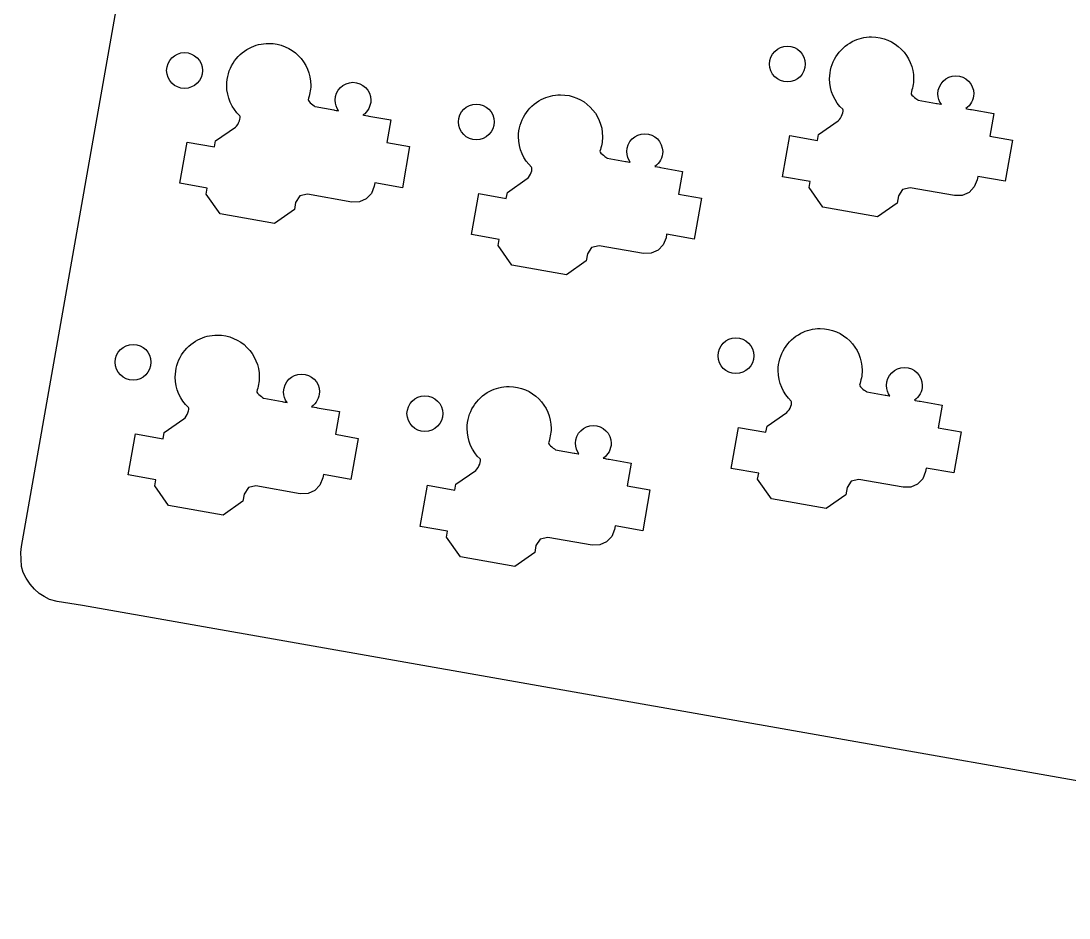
# Model space of a CAD drawing. Header units: millimetres. Extents: x 14 to 286, y 14 to 116.
# Drawn here: x 13.8 to 81.1, y 13.8 to 71.4 of the extents above; entities that cross this region are included whole.
import ezdxf

# ---------------------------------------------------------------- set-up
doc = ezdxf.new("R2010")
doc.units = ezdxf.units.MM

msp = doc.modelspace()

# ---------------------------------------------------------------- linework, layer by layer
at = {"color": 18, "linetype": 'Continuous', "lineweight": 25, "true_color": 0x000000}
for points, knots in [([(133.566, 97.631), (133.566, 97.631), (133.124, 97.369), (133.282, 97.206), (133.754, 96.72), (134.046, 96.056), (134.046, 95.325), (134.046, 94.998), (133.965, 94.692), (133.88, 94.394), (133.85, 94.288), (134.337, 93.957), (134.337, 93.957), (134.337, 93.957), (135.521, 93.747), (135.521, 93.747), (135.521, 93.747), (135.84, 93.685), (135.831, 93.696), (135.696, 93.863), (135.612, 94.114), (135.612, 94.37), (135.612, 95.005), (136.127, 95.52), (136.762, 95.52), (137.397, 95.52), (137.912, 95.005), (137.912, 94.37), (137.912, 93.994), (137.71, 93.621), (137.405, 93.419), (137.395, 93.413), (137.772, 93.352), (137.772, 93.352), (137.772, 93.352), (139.195, 93.101), (139.195, 93.101), (139.195, 93.101), (138.938, 91.64), (138.938, 91.64), (138.938, 91.64), (140.405, 91.382), (140.405, 91.382), (140.405, 91.382), (139.94, 88.744), (139.94, 88.744), (139.94, 88.744), (138.168, 89.056), (138.168, 89.056), (138.168, 89.056), (138.129, 88.833), (138.129, 88.833), (138.129, 88.833), (137.947, 88.371), (137.947, 88.371), (137.947, 88.371), (137.615, 88.026), (137.615, 88.026), (137.615, 88.026), (137.177, 87.832), (137.177, 87.832), (137.177, 87.832), (136.681, 87.819), (136.681, 87.819), (136.681, 87.819), (133.828, 88.322), (133.828, 88.322), (133.828, 88.322), (133.342, 88.215), (133.342, 88.215), (133.342, 88.215), (133.075, 87.795), (133.075, 87.795), (133.075, 87.795), (132.994, 87.34), (132.994, 87.34), (132.994, 87.34), (131.723, 86.449), (131.723, 86.449), (131.723, 86.449), (128.215, 87.067), (128.215, 87.067), (128.215, 87.067), (127.326, 88.335), (127.326, 88.335), (127.326, 88.335), (127.394, 88.719), (127.394, 88.719), (127.394, 88.719), (125.624, 89.031), (125.624, 89.031), (125.624, 89.031), (126.09, 91.673), (126.09, 91.673), (126.09, 91.673), (127.86, 91.361), (127.86, 91.361), (127.86, 91.361), (127.928, 91.749), (127.928, 91.749), (127.928, 91.749), (129.197, 92.632), (129.197, 92.632), (129.422, 92.798), (129.572, 93.291), (129.488, 93.366), (128.967, 93.839), (128.646, 94.554), (128.646, 95.325), (128.646, 96.11), (128.981, 96.817), (129.516, 97.31), (129.647, 97.431), (129.448, 97.631), (129.453, 97.636), (129.453, 97.636), (127.801, 97.636), (127.801, 97.636), (127.801, 97.636), (127.418, 97.712), (127.418, 97.712), (127.418, 97.712), (127.094, 97.928), (127.094, 97.928), (127.094, 97.928), (126.877, 98.253), (126.877, 98.253), (126.877, 98.253), (126.801, 98.636), (126.801, 98.636), (126.801, 98.636), (126.801, 106.571), (126.801, 106.571), (126.801, 106.571), (126.673, 107.061), (126.673, 107.061), (126.673, 107.061), (126.321, 107.425), (126.321, 107.425), (126.321, 107.425), (125.846, 107.488), (125.846, 107.488), (125.846, 107.488), (125.377, 107.592), (125.377, 107.592), (125.377, 107.592), (124.92, 107.736), (124.92, 107.736), (124.92, 107.736), (124.476, 107.919), (124.476, 107.919), (124.476, 107.919), (124.051, 108.141), (124.051, 108.141), (124.051, 108.141), (123.646, 108.399), (123.646, 108.399), (123.646, 108.399), (123.265, 108.691), (123.265, 108.691), (123.265, 108.691), (122.912, 109.015), (122.912, 109.015), (122.912, 109.015), (122.587, 109.369), (122.587, 109.369), (122.587, 109.369), (122.295, 109.749), (122.295, 109.749), (122.295, 109.749), (122.038, 110.154), (122.038, 110.154), (122.038, 110.154), (121.816, 110.58), (121.816, 110.58), (121.816, 110.58), (121.632, 111.023), (121.632, 111.023), (121.632, 111.023), (121.488, 111.481), (121.488, 111.481), (121.488, 111.481), (121.384, 111.949), (121.384, 111.949), (121.384, 111.949), (121.322, 112.425), (121.322, 112.425), (121.322, 112.425), (121.301, 112.904), (121.301, 112.904), (121.301, 112.904), (121.301, 115.209), (121.301, 115.209), (121.301, 115.209), (121.222, 115.598), (121.222, 115.598), (121.222, 115.598), (121.008, 115.916), (121.008, 115.916), (121.008, 115.916), (120.69, 116.13), (120.69, 116.13), (120.69, 116.13), (120.301, 116.209), (120.301, 116.209), (120.301, 116.209), (30.128, 116.209), (30.128, 116.209), (30.128, 116.209), (29.745, 116.182), (29.745, 116.182), (29.745, 116.182), (29.335, 116.095), (29.335, 116.095), (29.335, 116.095), (28.942, 115.952), (28.942, 115.952), (28.942, 115.952), (28.572, 115.755), (28.572, 115.755), (28.572, 115.755), (28.233, 115.509), (28.233, 115.509), (28.233, 115.509), (27.932, 115.218), (27.932, 115.218), (27.932, 115.218), (27.674, 114.888), (27.674, 114.888), (27.674, 114.888), (27.464, 114.525), (27.464, 114.525), (27.464, 114.525), (27.307, 114.137), (27.307, 114.137), (27.307, 114.137), (27.214, 113.764), (27.214, 113.764), (27.214, 113.764), (13.794, 37.652), (13.794, 37.652), (13.794, 37.652), (13.753, 37.261), (13.753, 37.261), (13.753, 37.261), (13.77, 36.833), (13.77, 36.833), (13.77, 36.833), (13.794, 36.373), (13.794, 36.373), (13.794, 36.373), (13.904, 35.97), (13.904, 35.97), (13.904, 35.97), (14.096, 35.604), (14.096, 35.604), (14.096, 35.604), (14.353, 35.219), (14.353, 35.219), (14.353, 35.219), (14.618, 34.899), (14.618, 34.899), (14.618, 34.899), (14.93, 34.624), (14.93, 34.624), (14.93, 34.624), (15.25, 34.431), (15.25, 34.431), (15.25, 34.431), (15.58, 34.248), (15.58, 34.248), (15.58, 34.248), (16.084, 34.12), (16.084, 34.12), (16.084, 34.12), (17.703, 33.864), (17.703, 33.864), (17.703, 33.864), (131.759, 13.753), (131.759, 13.753), (131.759, 13.753), (168.066, 13.753), (168.066, 13.753), (168.066, 13.753), (282.191, 33.843), (282.191, 33.843), (282.241, 33.845), (282.339, 33.859), (282.463, 33.88), (282.916, 33.954), (283.711, 34.117), (283.711, 34.117), (283.711, 34.117), (284.248, 34.294), (284.248, 34.294), (284.248, 34.294), (284.591, 34.466), (284.591, 34.466), (284.591, 34.466), (284.935, 34.69), (284.935, 34.69), (284.935, 34.69), (285.182, 34.959), (285.182, 34.959), (285.182, 34.959), (285.451, 35.281), (285.451, 35.281), (285.451, 35.281), (285.646, 35.624), (285.646, 35.624), (285.646, 35.624), (285.84, 36.006), (285.84, 36.006), (285.84, 36.006), (285.977, 36.412), (285.977, 36.412), (285.977, 36.412), (286.054, 36.833), (286.054, 36.833), (286.054, 36.833), (286.071, 37.261), (286.071, 37.261), (286.071, 37.261), (286.031, 37.652), (286.031, 37.652), (286.031, 37.652), (284.654, 45.458), (284.654, 45.458), (284.654, 45.458), (283.711, 45.292), (283.711, 45.292), (283.711, 45.292), (281.939, 44.979), (281.939, 44.979), (281.939, 44.979), (281.978, 44.757), (281.978, 44.757), (281.978, 44.757), (281.966, 44.26), (281.966, 44.26), (281.966, 44.26), (281.771, 43.823), (281.771, 43.823), (281.771, 43.823), (281.426, 43.49), (281.426, 43.49), (281.426, 43.49), (280.964, 43.309), (280.964, 43.309), (280.964, 43.309), (278.111, 42.806), (278.111, 42.806), (278.111, 42.806), (277.692, 42.538), (277.692, 42.538), (277.692, 42.538), (277.584, 42.053), (277.584, 42.053), (277.584, 42.053), (277.664, 41.597), (277.664, 41.597), (277.664, 41.597), (276.774, 40.325), (276.774, 40.325), (276.774, 40.325), (273.267, 39.707), (273.267, 39.707), (273.267, 39.707), (271.998, 40.594), (271.998, 40.594), (271.998, 40.594), (271.93, 40.978), (271.93, 40.978), (271.93, 40.978), (270.16, 40.666), (270.16, 40.666), (270.16, 40.666), (269.695, 43.308), (269.695, 43.308), (269.695, 43.308), (271.464, 43.62), (271.464, 43.62), (271.464, 43.62), (271.396, 44.008), (271.396, 44.008), (271.396, 44.008), (272.286, 45.272), (272.286, 45.272), (272.441, 45.504), (272.413, 46.019), (272.308, 46.061), (271.657, 46.327), (271.11, 46.889), (270.847, 47.614), (270.49, 48.592), (270.736, 49.645), (271.395, 50.363), (271.679, 50.673), (272.039, 50.921), (272.46, 51.074), (273.861, 51.584), (275.411, 50.861), (275.921, 49.461), (276.033, 49.153), (276.062, 48.838), (276.084, 48.529), (276.092, 48.419), (276.663, 48.275), (276.663, 48.275), (276.663, 48.275), (277.848, 48.482), (277.848, 48.482), (277.848, 48.482), (278.168, 48.533), (278.156, 48.54), (277.972, 48.651), (277.807, 48.858), (277.72, 49.099), (277.503, 49.695), (277.811, 50.356), (278.407, 50.573), (279.003, 50.79), (279.664, 50.482), (279.881, 49.886), (280.01, 49.532), (279.948, 49.113), (279.73, 48.818), (279.723, 48.809), (280.098, 48.881), (280.098, 48.881), (280.098, 48.881), (281.521, 49.132), (281.521, 49.132), (281.521, 49.132), (281.778, 47.671), (281.778, 47.671), (281.778, 47.671), (283.246, 47.93), (283.246, 47.93), (283.246, 47.93), (284.189, 48.096), (284.189, 48.096), (284.189, 48.096), (281.346, 64.219), (281.346, 64.219), (281.346, 64.219), (280.403, 64.052), (280.403, 64.052), (280.403, 64.052), (278.632, 63.739), (278.632, 63.739), (278.632, 63.739), (278.671, 63.517), (278.671, 63.517), (278.671, 63.517), (278.659, 63.02), (278.659, 63.02), (278.659, 63.02), (278.464, 62.583), (278.464, 62.583), (278.464, 62.583), (278.119, 62.25), (278.119, 62.25), (278.119, 62.25), (277.657, 62.069), (277.657, 62.069), (277.657, 62.069), (274.804, 61.566), (274.804, 61.566), (274.804, 61.566), (274.384, 61.298), (274.384, 61.298), (274.384, 61.298), (274.277, 60.813), (274.277, 60.813), (274.277, 60.813), (274.357, 60.357), (274.357, 60.357), (274.357, 60.357), (273.467, 59.085), (273.467, 59.085), (273.467, 59.085), (269.959, 58.467), (269.959, 58.467), (269.959, 58.467), (268.69, 59.354), (268.69, 59.354), (268.69, 59.354), (268.622, 59.738), (268.622, 59.738), (268.622, 59.738), (266.853, 59.426), (266.853, 59.426), (266.853, 59.426), (266.387, 62.068), (266.387, 62.068), (266.387, 62.068), (268.157, 62.38), (268.157, 62.38), (268.157, 62.38), (268.088, 62.768), (268.088, 62.768), (268.088, 62.768), (268.978, 64.032), (268.978, 64.032), (269.134, 64.264), (269.105, 64.779), (269.001, 64.821), (268.349, 65.086), (267.803, 65.649), (267.539, 66.374), (267.183, 67.352), (267.429, 68.405), (268.087, 69.123), (268.371, 69.433), (268.731, 69.681), (269.153, 69.834), (270.553, 70.344), (272.104, 69.621), (272.613, 68.221), (272.725, 67.913), (272.755, 67.598), (272.777, 67.289), (272.785, 67.179), (273.355, 67.035), (273.355, 67.035), (273.355, 67.035), (274.54, 67.242), (274.54, 67.242), (274.54, 67.242), (274.861, 67.292), (274.848, 67.3), (274.665, 67.411), (274.5, 67.618), (274.412, 67.859), (274.195, 68.455), (274.503, 69.116), (275.099, 69.333), (275.696, 69.55), (276.356, 69.242), (276.573, 68.646), (276.702, 68.292), (276.64, 67.873), (276.422, 67.578), (276.415, 67.569), (276.79, 67.641), (276.79, 67.641), (276.79, 67.641), (278.213, 67.892), (278.213, 67.892), (278.213, 67.892), (278.471, 66.431), (278.471, 66.431), (278.471, 66.431), (279.938, 66.69), (279.938, 66.69), (279.938, 66.69), (280.881, 66.857), (280.881, 66.857), (280.881, 66.857), (278.038, 82.979), (278.038, 82.979), (278.038, 82.979), (277.096, 82.814), (277.096, 82.814), (277.096, 82.814), (275.324, 82.501), (275.324, 82.501), (275.324, 82.501), (275.364, 82.278), (275.364, 82.278), (275.364, 82.278), (275.352, 81.782), (275.352, 81.782), (275.352, 81.782), (275.157, 81.344), (275.157, 81.344), (275.157, 81.344), (274.812, 81.011), (274.812, 81.011), (274.812, 81.011), (274.35, 80.83), (274.35, 80.83), (274.35, 80.83), (271.497, 80.327), (271.497, 80.327), (271.497, 80.327), (271.077, 80.06), (271.077, 80.06), (271.077, 80.06), (270.97, 79.574), (270.97, 79.574), (270.97, 79.574), (271.05, 79.119), (271.05, 79.119), (271.05, 79.119), (270.16, 77.847), (270.16, 77.847), (270.16, 77.847), (266.652, 77.228), (266.652, 77.228), (266.652, 77.228), (265.383, 78.115), (265.383, 78.115), (265.383, 78.115), (265.315, 78.5), (265.315, 78.5), (265.315, 78.5), (263.546, 78.188), (263.546, 78.188), (263.546, 78.188), (263.08, 80.829), (263.08, 80.829), (263.08, 80.829), (264.85, 81.141), (264.85, 81.141), (264.85, 81.141), (264.781, 81.529), (264.781, 81.529), (264.781, 81.529), (265.671, 82.793), (265.671, 82.793), (265.827, 83.026), (265.798, 83.54), (265.694, 83.583), (265.042, 83.848), (264.496, 84.411), (264.232, 85.135), (263.876, 86.114), (264.122, 87.166), (264.78, 87.885), (265.064, 88.195), (265.424, 88.443), (265.846, 88.596), (267.246, 89.106), (268.797, 88.383), (269.306, 86.982), (269.418, 86.675), (269.448, 86.36), (269.47, 86.051), (269.478, 85.941), (270.048, 85.797), (270.048, 85.797), (270.048, 85.797), (271.233, 86.004), (271.233, 86.004), (271.233, 86.004), (271.554, 86.054), (271.541, 86.062), (271.358, 86.173), (271.193, 86.38), (271.105, 86.621), (270.888, 87.217), (271.196, 87.878), (271.792, 88.095), (272.389, 88.312), (273.049, 88.004), (273.266, 87.407), (273.395, 87.054), (273.333, 86.634), (273.115, 86.34), (273.108, 86.331), (273.483, 86.403), (273.483, 86.403), (273.483, 86.403), (274.906, 86.653), (274.906, 86.653), (274.906, 86.653), (275.164, 85.193), (275.164, 85.193), (275.164, 85.193), (276.631, 85.452), (276.631, 85.452), (276.631, 85.452), (277.573, 85.618), (277.573, 85.618), (277.573, 85.618), (274.73, 101.74), (274.73, 101.74), (274.73, 101.74), (273.788, 101.574), (273.788, 101.574), (273.788, 101.574), (272.016, 101.261), (272.016, 101.261), (272.016, 101.261), (272.055, 101.039), (272.055, 101.039), (272.055, 101.039), (272.043, 100.542), (272.043, 100.542), (272.043, 100.542), (271.848, 100.105), (271.848, 100.105), (271.848, 100.105), (271.503, 99.772), (271.503, 99.772), (271.503, 99.772), (271.041, 99.59), (271.041, 99.59), (271.041, 99.59), (268.188, 99.087), (268.188, 99.087), (268.188, 99.087), (267.769, 98.82), (267.769, 98.82), (267.769, 98.82), (267.661, 98.334), (267.661, 98.334), (267.661, 98.334), (267.741, 97.879), (267.741, 97.879), (267.741, 97.879), (266.851, 96.607), (266.851, 96.607), (266.851, 96.607), (263.344, 95.989), (263.344, 95.989), (263.344, 95.989), (262.074, 96.876), (262.074, 96.876), (262.074, 96.876), (262.007, 97.26), (262.007, 97.26), (262.007, 97.26), (260.237, 96.948), (260.237, 96.948), (260.237, 96.948), (259.771, 99.59), (259.771, 99.59), (259.771, 99.59), (261.541, 99.902), (261.541, 99.902), (261.541, 99.902), (261.472, 100.29), (261.472, 100.29), (261.472, 100.29), (262.362, 101.554), (262.362, 101.554), (262.518, 101.786), (262.489, 102.301), (262.385, 102.343), (261.734, 102.608), (261.187, 103.171), (260.923, 103.896), (260.567, 104.874), (260.813, 105.927), (261.472, 106.645), (261.755, 106.955), (262.115, 107.203), (262.537, 107.356), (263.937, 107.866), (265.488, 107.143), (265.998, 105.743), (266.11, 105.435), (266.139, 105.12), (266.161, 104.811), (266.169, 104.701), (266.74, 104.557), (266.74, 104.557), (266.74, 104.557), (267.924, 104.764), (267.924, 104.764), (267.924, 104.764), (268.245, 104.814), (268.232, 104.822), (268.049, 104.933), (267.884, 105.14), (267.796, 105.381), (267.579, 105.977), (267.887, 106.638), (268.484, 106.855), (269.08, 107.072), (269.741, 106.764), (269.958, 106.168), (270.086, 105.814), (270.024, 105.395), (269.806, 105.1), (269.8, 105.091), (270.175, 105.163), (270.175, 105.163), (270.175, 105.163), (271.598, 105.413), (271.598, 105.413), (271.598, 105.413), (271.855, 103.953), (271.855, 103.953), (271.855, 103.953), (273.322, 104.212), (273.322, 104.212), (273.322, 104.212), (274.265, 104.378), (274.265, 104.378), (274.265, 104.378), (272.61, 113.764), (272.61, 113.764), (272.61, 113.764), (272.517, 114.137), (272.517, 114.137), (272.517, 114.137), (272.361, 114.525), (272.361, 114.525), (272.361, 114.525), (272.151, 114.888), (272.151, 114.888), (272.151, 114.888), (271.893, 115.218), (271.893, 115.218), (271.893, 115.218), (271.592, 115.509), (271.592, 115.509), (271.592, 115.509), (271.253, 115.755), (271.253, 115.755), (271.253, 115.755), (270.883, 115.952), (270.883, 115.952), (270.883, 115.952), (270.49, 116.095), (270.49, 116.095), (270.49, 116.095), (270.08, 116.182), (270.08, 116.182), (270.08, 116.182), (269.697, 116.209), (269.697, 116.209), (269.697, 116.209), (179.524, 116.209), (179.524, 116.209), (179.524, 116.209), (179.135, 116.13), (179.135, 116.13), (179.135, 116.13), (178.817, 115.916), (178.817, 115.916), (178.817, 115.916), (178.603, 115.598), (178.603, 115.598), (178.603, 115.598), (178.524, 115.209), (178.524, 115.209), (178.524, 115.209), (178.524, 112.904), (178.524, 112.904), (178.524, 112.904), (178.503, 112.425), (178.503, 112.425), (178.503, 112.425), (178.441, 111.949), (178.441, 111.949), (178.441, 111.949), (178.337, 111.481), (178.337, 111.481), (178.337, 111.481), (178.192, 111.023), (178.192, 111.023), (178.192, 111.023), (178.009, 110.58), (178.009, 110.58), (178.009, 110.58), (177.787, 110.154), (177.787, 110.154), (177.787, 110.154), (177.529, 109.749), (177.529, 109.749), (177.529, 109.749), (177.237, 109.369), (177.237, 109.369), (177.237, 109.369), (176.913, 109.015), (176.913, 109.015), (176.913, 109.015), (176.559, 108.691), (176.559, 108.691), (176.559, 108.691), (176.179, 108.399), (176.179, 108.399), (176.179, 108.399), (175.774, 108.141), (175.774, 108.141), (175.774, 108.141), (175.348, 107.919), (175.348, 107.919), (175.348, 107.919), (174.905, 107.736), (174.905, 107.736), (174.905, 107.736), (174.448, 107.592), (174.448, 107.592), (174.448, 107.592), (173.979, 107.488), (173.979, 107.488), (173.979, 107.488), (173.503, 107.425), (173.503, 107.425), (173.503, 107.425), (173.024, 107.404), (173.024, 107.404), (173.024, 107.404), (154.713, 107.404), (154.713, 107.404), (154.713, 107.404), (154.331, 107.328), (154.331, 107.328), (154.331, 107.328), (154.006, 107.111), (154.006, 107.111), (154.006, 107.111), (153.79, 106.787), (153.79, 106.787), (153.79, 106.787), (153.713, 106.404), (153.713, 106.404), (153.713, 106.404), (153.713, 77.12), (153.713, 77.12), (153.713, 77.12), (146.111, 77.12), (146.111, 77.12), (146.111, 77.12), (146.111, 96.636), (146.111, 96.636), (146.111, 96.636), (146.033, 97.025), (146.033, 97.025), (146.033, 97.025), (145.818, 97.343), (145.818, 97.343), (145.818, 97.343), (145.501, 97.557), (145.501, 97.557), (145.501, 97.557), (145.111, 97.636), (145.111, 97.636), (145.111, 97.636), (133.566, 97.631), (133.566, 97.631)], [0, 0, 0, 0, 1, 1, 1, 2, 2, 2, 3, 3, 3, 4, 4, 4, 5, 5, 5, 6, 6, 6, 7, 7, 7, 8, 8, 8, 9, 9, 9, 10, 10, 10, 11, 11, 11, 12, 12, 12, 13, 13, 13, 14, 14, 14, 15, 15, 15, 16, 16, 16, 17, 17, 17, 18, 18, 18, 19, 19, 19, 20, 20, 20, 21, 21, 21, 22, 22, 22, 23, 23, 23, 24, 24, 24, 25, 25, 25, 26, 26, 26, 27, 27, 27, 28, 28, 28, 29, 29, 29, 30, 30, 30, 31, 31, 31, 32, 32, 32, 33, 33, 33, 34, 34, 34, 35, 35, 35, 36, 36, 36, 37, 37, 37, 38, 38, 38, 39, 39, 39, 40, 40, 40, 41, 41, 41, 42, 42, 42, 43, 43, 43, 44, 44, 44, 45, 45, 45, 46, 46, 46, 47, 47, 47, 48, 48, 48, 49, 49, 49, 50, 50, 50, 51, 51, 51, 52, 52, 52, 53, 53, 53, 54, 54, 54, 55, 55, 55, 56, 56, 56, 57, 57, 57, 58, 58, 58, 59, 59, 59, 60, 60, 60, 61, 61, 61, 62, 62, 62, 63, 63, 63, 64, 64, 64, 65, 65, 65, 66, 66, 66, 67, 67, 67, 68, 68, 68, 69, 69, 69, 70, 70, 70, 71, 71, 71, 72, 72, 72, 73, 73, 73, 74, 74, 74, 75, 75, 75, 76, 76, 76, 77, 77, 77, 78, 78, 78, 79, 79, 79, 80, 80, 80, 81, 81, 81, 82, 82, 82, 83, 83, 83, 84, 84, 84, 85, 85, 85, 86, 86, 86, 87, 87, 87, 88, 88, 88, 89, 89, 89, 90, 90, 90, 91, 91, 91, 92, 92, 92, 93, 93, 93, 94, 94, 94, 95, 95, 95, 96, 96, 96, 97, 97, 97, 98, 98, 98, 99, 99, 99, 100, 100, 100, 101, 101, 101, 102, 102, 102, 103, 103, 103, 104, 104, 104, 105, 105, 105, 106, 106, 106, 107, 107, 107, 108, 108, 108, 109, 109, 109, 110, 110, 110, 111, 111, 111, 112, 112, 112, 113, 113, 113, 114, 114, 114, 115, 115, 115, 116, 116, 116, 117, 117, 117, 118, 118, 118, 119, 119, 119, 120, 120, 120, 121, 121, 121, 122, 122, 122, 123, 123, 123, 124, 124, 124, 125, 125, 125, 126, 126, 126, 127, 127, 127, 128, 128, 128, 129, 129, 129, 130, 130, 130, 131, 131, 131, 132, 132, 132, 133, 133, 133, 134, 134, 134, 135, 135, 135, 136, 136, 136, 137, 137, 137, 138, 138, 138, 139, 139, 139, 140, 140, 140, 141, 141, 141, 142, 142, 142, 143, 143, 143, 144, 144, 144, 145, 145, 145, 146, 146, 146, 147, 147, 147, 148, 148, 148, 149, 149, 149, 150, 150, 150, 151, 151, 151, 152, 152, 152, 153, 153, 153, 154, 154, 154, 155, 155, 155, 156, 156, 156, 157, 157, 157, 158, 158, 158, 159, 159, 159, 160, 160, 160, 161, 161, 161, 162, 162, 162, 163, 163, 163, 164, 164, 164, 165, 165, 165, 166, 166, 166, 167, 167, 167, 168, 168, 168, 169, 169, 169, 170, 170, 170, 171, 171, 171, 172, 172, 172, 173, 173, 173, 174, 174, 174, 175, 175, 175, 176, 176, 176, 177, 177, 177, 178, 178, 178, 179, 179, 179, 180, 180, 180, 181, 181, 181, 182, 182, 182, 183, 183, 183, 184, 184, 184, 185, 185, 185, 186, 186, 186, 187, 187, 187, 188, 188, 188, 189, 189, 189, 190, 190, 190, 191, 191, 191, 192, 192, 192, 193, 193, 193, 194, 194, 194, 195, 195, 195, 196, 196, 196, 197, 197, 197, 198, 198, 198, 199, 199, 199, 200, 200, 200, 201, 201, 201, 202, 202, 202, 203, 203, 203, 204, 204, 204, 205, 205, 205, 206, 206, 206, 207, 207, 207, 208, 208, 208, 209, 209, 209, 210, 210, 210, 211, 211, 211, 212, 212, 212, 213, 213, 213, 214, 214, 214, 215, 215, 215, 216, 216, 216, 217, 217, 217, 218, 218, 218, 219, 219, 219, 220, 220, 220, 221, 221, 221, 222, 222, 222, 223, 223, 223, 224, 224, 224, 225, 225, 225, 226, 226, 226, 227, 227, 227, 228, 228, 228, 229, 229, 229, 230, 230, 230, 231, 231, 231, 232, 232, 232, 233, 233, 233, 234, 234, 234, 235, 235, 235, 236, 236, 236, 237, 237, 237, 238, 238, 238, 239, 239, 239, 240, 240, 240, 241, 241, 241, 242, 242, 242, 243, 243, 243, 244, 244, 244, 245, 245, 245, 246, 246, 246, 247, 247, 247, 248, 248, 248, 249, 249, 249, 250, 250, 250, 251, 251, 251, 252, 252, 252, 253, 253, 253, 254, 254, 254, 255, 255, 255, 256, 256, 256, 257, 257, 257, 258, 258, 258, 259, 259, 259, 260, 260, 260, 261, 261, 261, 262, 262, 262, 263, 263, 263, 264, 264, 264, 265, 265, 265, 266, 266, 266, 267, 267, 267, 268, 268, 268, 269, 269, 269, 270, 270, 270, 271, 271, 271, 272, 272, 272, 273, 273, 273, 274, 274, 274, 275, 275, 275, 276, 276, 276, 277, 277, 277, 278, 278, 278, 279, 279, 279, 280, 280, 280, 281, 281, 281, 282, 282, 282, 283, 283, 283, 284, 284, 284, 285, 285, 285, 286, 286, 286, 287, 287, 287, 288, 288, 288, 289, 289, 289, 290, 290, 290, 291, 291, 291, 292, 292, 292, 293, 293, 293, 294, 294, 294, 295, 295, 295, 296, 296, 296, 297, 297, 297, 298, 298, 298, 299, 299, 299, 300, 300, 300, 301, 301, 301, 302, 302, 302, 303, 303, 303, 304, 304, 304, 305, 305, 305, 306, 306, 306, 307, 307, 307, 308, 308, 308, 309, 309, 309, 310, 310, 310, 311, 311, 311, 312, 312, 312, 312]), ([(76.299, 65.5), (76.299, 65.5), (74.876, 65.751), (74.876, 65.751), (74.876, 65.751), (74.499, 65.812), (74.509, 65.818), (74.814, 66.021), (75.016, 66.394), (75.016, 66.77), (75.016, 67.405), (74.501, 67.92), (73.866, 67.92), (73.231, 67.92), (72.716, 67.405), (72.716, 66.77), (72.716, 66.513), (72.8, 66.263), (72.935, 66.095), (72.943, 66.084), (72.625, 66.146), (72.625, 66.146), (72.625, 66.146), (71.441, 66.357), (71.441, 66.357), (71.441, 66.357), (70.954, 66.688), (70.984, 66.794), (71.069, 67.091), (71.149, 67.398), (71.149, 67.725), (71.149, 69.215), (69.94, 70.425), (68.449, 70.425), (68.001, 70.425), (67.577, 70.315), (67.205, 70.121), (66.34, 69.671), (65.749, 68.766), (65.749, 67.725), (65.749, 66.954), (66.07, 66.238), (66.592, 65.766), (66.676, 65.69), (66.526, 65.197), (66.301, 65.032), (66.301, 65.032), (65.032, 64.148), (65.032, 64.148), (65.032, 64.148), (64.964, 63.76), (64.964, 63.76), (64.964, 63.76), (63.194, 64.072), (63.194, 64.072), (63.194, 64.072), (62.728, 61.431), (62.728, 61.431), (62.728, 61.431), (64.498, 61.119), (64.498, 61.119), (64.498, 61.119), (64.43, 60.735), (64.43, 60.735), (64.43, 60.735), (65.319, 59.467), (65.319, 59.467), (65.319, 59.467), (68.827, 58.848), (68.827, 58.848), (68.827, 58.848), (70.098, 59.739), (70.098, 59.739), (70.098, 59.739), (70.179, 60.195), (70.179, 60.195), (70.179, 60.195), (70.446, 60.614), (70.446, 60.614), (70.446, 60.614), (70.932, 60.722), (70.932, 60.722), (70.932, 60.722), (73.784, 60.219), (73.784, 60.219), (73.784, 60.219), (74.281, 60.231), (74.281, 60.231), (74.281, 60.231), (74.718, 60.426), (74.718, 60.426), (74.718, 60.426), (75.051, 60.771), (75.051, 60.771), (75.051, 60.771), (75.233, 61.233), (75.233, 61.233), (75.233, 61.233), (75.272, 61.456), (75.272, 61.456), (75.272, 61.456), (77.044, 61.143), (77.044, 61.143), (77.044, 61.143), (77.509, 63.781), (77.509, 63.781), (77.509, 63.781), (76.042, 64.04), (76.042, 64.04), (76.042, 64.04), (76.299, 65.5), (76.299, 65.5)], [0, 0, 0, 0, 1, 1, 1, 2, 2, 2, 3, 3, 3, 4, 4, 4, 5, 5, 5, 6, 6, 6, 7, 7, 7, 8, 8, 8, 9, 9, 9, 10, 10, 10, 11, 11, 11, 12, 12, 12, 13, 13, 13, 14, 14, 14, 15, 15, 15, 16, 16, 16, 17, 17, 17, 18, 18, 18, 19, 19, 19, 20, 20, 20, 21, 21, 21, 22, 22, 22, 23, 23, 23, 24, 24, 24, 25, 25, 25, 26, 26, 26, 27, 27, 27, 28, 28, 28, 29, 29, 29, 30, 30, 30, 31, 31, 31, 32, 32, 32, 33, 33, 33, 34, 34, 34, 35, 35, 35, 36, 36, 36, 37, 37, 37, 37]), ([(24.271, 69.412), (23.636, 69.412), (23.121, 68.897), (23.121, 68.262), (23.121, 67.628), (23.636, 67.112), (24.271, 67.112), (24.906, 67.112), (25.421, 67.628), (25.421, 68.262), (25.421, 68.897), (24.906, 69.412), (24.271, 69.412)], [0, 0, 0, 0, 1, 1, 1, 2, 2, 2, 3, 3, 3, 4, 4, 4, 4]), ([(37.536, 65.084), (37.536, 65.084), (36.113, 65.335), (36.113, 65.335), (36.113, 65.335), (35.736, 65.396), (35.746, 65.402), (36.051, 65.604), (36.253, 65.977), (36.253, 66.353), (36.253, 66.988), (35.738, 67.503), (35.103, 67.503), (34.468, 67.503), (33.953, 66.988), (33.953, 66.353), (33.953, 66.097), (34.037, 65.846), (34.172, 65.679), (34.181, 65.668), (33.862, 65.73), (33.862, 65.73), (33.862, 65.73), (32.678, 65.94), (32.678, 65.94), (32.678, 65.94), (32.191, 66.271), (32.221, 66.377), (32.306, 66.675), (32.386, 66.981), (32.386, 67.308), (32.386, 68.798), (31.177, 70.008), (29.686, 70.008), (29.238, 70.008), (28.815, 69.899), (28.442, 69.705), (27.577, 69.254), (26.986, 68.35), (26.986, 67.308), (26.986, 66.537), (27.308, 65.822), (27.829, 65.349), (27.913, 65.274), (27.763, 64.781), (27.538, 64.615), (27.538, 64.615), (26.269, 63.732), (26.269, 63.732), (26.269, 63.732), (26.201, 63.344), (26.201, 63.344), (26.201, 63.344), (24.431, 63.656), (24.431, 63.656), (24.431, 63.656), (23.965, 61.014), (23.965, 61.014), (23.965, 61.014), (25.735, 60.702), (25.735, 60.702), (25.735, 60.702), (25.667, 60.318), (25.667, 60.318), (25.667, 60.318), (26.556, 59.05), (26.556, 59.05), (26.556, 59.05), (30.064, 58.432), (30.064, 58.432), (30.064, 58.432), (31.335, 59.323), (31.335, 59.323), (31.335, 59.323), (31.416, 59.778), (31.416, 59.778), (31.416, 59.778), (31.683, 60.198), (31.683, 60.198), (31.683, 60.198), (32.169, 60.305), (32.169, 60.305), (32.169, 60.305), (35.022, 59.802), (35.022, 59.802), (35.022, 59.802), (35.518, 59.814), (35.518, 59.814), (35.518, 59.814), (35.956, 60.009), (35.956, 60.009), (35.956, 60.009), (36.288, 60.354), (36.288, 60.354), (36.288, 60.354), (36.47, 60.816), (36.47, 60.816), (36.47, 60.816), (36.509, 61.039), (36.509, 61.039), (36.509, 61.039), (38.281, 60.727), (38.281, 60.727), (38.281, 60.727), (38.746, 63.365), (38.746, 63.365), (38.746, 63.365), (37.279, 63.623), (37.279, 63.623), (37.279, 63.623), (37.536, 65.084), (37.536, 65.084)], [0, 0, 0, 0, 1, 1, 1, 2, 2, 2, 3, 3, 3, 4, 4, 4, 5, 5, 5, 6, 6, 6, 7, 7, 7, 8, 8, 8, 9, 9, 9, 10, 10, 10, 11, 11, 11, 12, 12, 12, 13, 13, 13, 14, 14, 14, 15, 15, 15, 16, 16, 16, 17, 17, 17, 18, 18, 18, 19, 19, 19, 20, 20, 20, 21, 21, 21, 22, 22, 22, 23, 23, 23, 24, 24, 24, 25, 25, 25, 26, 26, 26, 27, 27, 27, 28, 28, 28, 29, 29, 29, 30, 30, 30, 31, 31, 31, 32, 32, 32, 33, 33, 33, 34, 34, 34, 35, 35, 35, 36, 36, 36, 37, 37, 37, 37]), ([(63.034, 69.829), (62.399, 69.829), (61.884, 69.314), (61.884, 68.679), (61.884, 68.044), (62.399, 67.529), (63.034, 67.529), (63.668, 67.529), (64.184, 68.044), (64.184, 68.679), (64.184, 69.314), (63.668, 69.829), (63.034, 69.829)], [0, 0, 0, 0, 1, 1, 1, 2, 2, 2, 3, 3, 3, 4, 4, 4, 4]), ([(43.032, 66.104), (42.398, 66.104), (41.882, 65.589), (41.882, 64.954), (41.882, 64.32), (42.398, 63.804), (43.032, 63.804), (43.667, 63.804), (44.182, 64.32), (44.182, 64.954), (44.182, 65.589), (43.667, 66.104), (43.032, 66.104)], [0, 0, 0, 0, 1, 1, 1, 2, 2, 2, 3, 3, 3, 4, 4, 4, 4]), ([(56.298, 61.775), (56.298, 61.775), (54.875, 62.027), (54.875, 62.027), (54.875, 62.027), (54.498, 62.087), (54.507, 62.094), (54.813, 62.296), (55.015, 62.669), (55.015, 63.045), (55.015, 63.68), (54.499, 64.195), (53.865, 64.195), (53.23, 64.195), (52.715, 63.68), (52.715, 63.045), (52.715, 62.789), (52.799, 62.538), (52.933, 62.371), (52.942, 62.359), (52.624, 62.421), (52.624, 62.421), (52.624, 62.421), (51.44, 62.632), (51.44, 62.632), (51.44, 62.632), (50.953, 62.963), (50.983, 63.069), (51.068, 63.366), (51.148, 63.673), (51.148, 64), (51.148, 65.49), (49.938, 66.7), (48.448, 66.7), (47.999, 66.7), (47.576, 66.59), (47.204, 66.396), (46.339, 65.946), (45.748, 65.042), (45.748, 64), (45.748, 63.229), (46.069, 62.513), (46.591, 62.041), (46.674, 61.966), (46.525, 61.472), (46.299, 61.307), (46.299, 61.307), (45.031, 60.424), (45.031, 60.424), (45.031, 60.424), (44.962, 60.036), (44.962, 60.036), (44.962, 60.036), (43.193, 60.348), (43.193, 60.348), (43.193, 60.348), (42.727, 57.706), (42.727, 57.706), (42.727, 57.706), (44.496, 57.394), (44.496, 57.394), (44.496, 57.394), (44.429, 57.01), (44.429, 57.01), (44.429, 57.01), (45.318, 55.742), (45.318, 55.742), (45.318, 55.742), (48.825, 55.124), (48.825, 55.124), (48.825, 55.124), (50.097, 56.015), (50.097, 56.015), (50.097, 56.015), (50.177, 56.47), (50.177, 56.47), (50.177, 56.47), (50.445, 56.889), (50.445, 56.889), (50.445, 56.889), (50.93, 56.997), (50.93, 56.997), (50.93, 56.997), (53.783, 56.494), (53.783, 56.494), (53.783, 56.494), (54.279, 56.506), (54.279, 56.506), (54.279, 56.506), (54.717, 56.701), (54.717, 56.701), (54.717, 56.701), (55.05, 57.046), (55.05, 57.046), (55.05, 57.046), (55.231, 57.508), (55.231, 57.508), (55.231, 57.508), (55.27, 57.731), (55.27, 57.731), (55.27, 57.731), (57.042, 57.418), (57.042, 57.418), (57.042, 57.418), (57.507, 60.057), (57.507, 60.057), (57.507, 60.057), (56.04, 60.315), (56.04, 60.315), (56.04, 60.315), (56.298, 61.775), (56.298, 61.775)], [0, 0, 0, 0, 1, 1, 1, 2, 2, 2, 3, 3, 3, 4, 4, 4, 5, 5, 5, 6, 6, 6, 7, 7, 7, 8, 8, 8, 9, 9, 9, 10, 10, 10, 11, 11, 11, 12, 12, 12, 13, 13, 13, 14, 14, 14, 15, 15, 15, 16, 16, 16, 17, 17, 17, 18, 18, 18, 19, 19, 19, 20, 20, 20, 21, 21, 21, 22, 22, 22, 23, 23, 23, 24, 24, 24, 25, 25, 25, 26, 26, 26, 27, 27, 27, 28, 28, 28, 29, 29, 29, 30, 30, 30, 31, 31, 31, 32, 32, 32, 33, 33, 33, 34, 34, 34, 35, 35, 35, 36, 36, 36, 37, 37, 37, 37]), ([(34.228, 46.324), (34.228, 46.324), (32.805, 46.575), (32.805, 46.575), (32.805, 46.575), (32.428, 46.636), (32.437, 46.642), (32.743, 46.844), (32.945, 47.217), (32.945, 47.593), (32.945, 48.228), (32.429, 48.743), (31.795, 48.743), (31.16, 48.743), (30.645, 48.228), (30.645, 47.593), (30.645, 47.337), (30.729, 47.086), (30.863, 46.919), (30.872, 46.908), (30.554, 46.97), (30.554, 46.97), (30.554, 46.97), (29.37, 47.18), (29.37, 47.18), (29.37, 47.18), (28.883, 47.511), (28.913, 47.617), (28.998, 47.915), (29.078, 48.221), (29.078, 48.548), (29.078, 50.039), (27.868, 51.248), (26.378, 51.248), (25.93, 51.248), (25.506, 51.139), (25.134, 50.945), (24.269, 50.494), (23.678, 49.59), (23.678, 48.548), (23.678, 47.778), (23.999, 47.062), (24.521, 46.589), (24.604, 46.514), (24.455, 46.021), (24.23, 45.855), (24.23, 45.855), (22.961, 44.972), (22.961, 44.972), (22.961, 44.972), (22.892, 44.584), (22.892, 44.584), (22.892, 44.584), (21.123, 44.896), (21.123, 44.896), (21.123, 44.896), (20.657, 42.254), (20.657, 42.254), (20.657, 42.254), (22.427, 41.942), (22.427, 41.942), (22.427, 41.942), (22.359, 41.558), (22.359, 41.558), (22.359, 41.558), (23.248, 40.29), (23.248, 40.29), (23.248, 40.29), (26.755, 39.672), (26.755, 39.672), (26.755, 39.672), (28.027, 40.563), (28.027, 40.563), (28.027, 40.563), (28.107, 41.018), (28.107, 41.018), (28.107, 41.018), (28.375, 41.438), (28.375, 41.438), (28.375, 41.438), (28.86, 41.545), (28.86, 41.545), (28.86, 41.545), (31.713, 41.042), (31.713, 41.042), (31.713, 41.042), (32.21, 41.055), (32.21, 41.055), (32.21, 41.055), (32.647, 41.249), (32.647, 41.249), (32.647, 41.249), (32.98, 41.594), (32.98, 41.594), (32.98, 41.594), (33.161, 42.056), (33.161, 42.056), (33.161, 42.056), (33.201, 42.279), (33.201, 42.279), (33.201, 42.279), (34.973, 41.967), (34.973, 41.967), (34.973, 41.967), (35.438, 44.605), (35.438, 44.605), (35.438, 44.605), (33.97, 44.864), (33.97, 44.864), (33.97, 44.864), (34.228, 46.324), (34.228, 46.324)], [0, 0, 0, 0, 1, 1, 1, 2, 2, 2, 3, 3, 3, 4, 4, 4, 5, 5, 5, 6, 6, 6, 7, 7, 7, 8, 8, 8, 9, 9, 9, 10, 10, 10, 11, 11, 11, 12, 12, 12, 13, 13, 13, 14, 14, 14, 15, 15, 15, 16, 16, 16, 17, 17, 17, 18, 18, 18, 19, 19, 19, 20, 20, 20, 21, 21, 21, 22, 22, 22, 23, 23, 23, 24, 24, 24, 25, 25, 25, 26, 26, 26, 27, 27, 27, 28, 28, 28, 29, 29, 29, 30, 30, 30, 31, 31, 31, 32, 32, 32, 33, 33, 33, 34, 34, 34, 35, 35, 35, 36, 36, 36, 37, 37, 37, 37]), ([(72.991, 46.74), (72.991, 46.74), (71.568, 46.991), (71.568, 46.991), (71.568, 46.991), (71.191, 47.052), (71.2, 47.058), (71.506, 47.261), (71.708, 47.634), (71.708, 48.01), (71.708, 48.645), (71.192, 49.16), (70.558, 49.16), (69.923, 49.16), (69.408, 48.645), (69.408, 48.01), (69.408, 47.754), (69.492, 47.503), (69.626, 47.335), (69.635, 47.324), (69.317, 47.386), (69.317, 47.386), (69.317, 47.386), (68.133, 47.597), (68.133, 47.597), (68.133, 47.597), (67.646, 47.928), (67.676, 48.034), (67.761, 48.331), (67.841, 48.638), (67.841, 48.965), (67.841, 50.455), (66.631, 51.665), (65.141, 51.665), (64.692, 51.665), (64.269, 51.555), (63.897, 51.361), (63.032, 50.911), (62.441, 50.006), (62.441, 48.965), (62.441, 48.194), (62.762, 47.478), (63.284, 47.006), (63.367, 46.93), (63.218, 46.437), (62.992, 46.272), (62.992, 46.272), (61.724, 45.389), (61.724, 45.389), (61.724, 45.389), (61.655, 45.001), (61.655, 45.001), (61.655, 45.001), (59.886, 45.313), (59.886, 45.313), (59.886, 45.313), (59.42, 42.671), (59.42, 42.671), (59.42, 42.671), (61.189, 42.359), (61.189, 42.359), (61.189, 42.359), (61.122, 41.975), (61.122, 41.975), (61.122, 41.975), (62.011, 40.707), (62.011, 40.707), (62.011, 40.707), (65.518, 40.089), (65.518, 40.089), (65.518, 40.089), (66.79, 40.98), (66.79, 40.98), (66.79, 40.98), (66.87, 41.435), (66.87, 41.435), (66.87, 41.435), (67.138, 41.854), (67.138, 41.854), (67.138, 41.854), (67.623, 41.962), (67.623, 41.962), (67.623, 41.962), (70.476, 41.459), (70.476, 41.459), (70.476, 41.459), (70.972, 41.471), (70.972, 41.471), (70.972, 41.471), (71.41, 41.666), (71.41, 41.666), (71.41, 41.666), (71.743, 42.011), (71.743, 42.011), (71.743, 42.011), (71.924, 42.473), (71.924, 42.473), (71.924, 42.473), (71.964, 42.696), (71.964, 42.696), (71.964, 42.696), (73.735, 42.383), (73.735, 42.383), (73.735, 42.383), (74.201, 45.021), (74.201, 45.021), (74.201, 45.021), (72.733, 45.28), (72.733, 45.28), (72.733, 45.28), (72.991, 46.74), (72.991, 46.74)], [0, 0, 0, 0, 1, 1, 1, 2, 2, 2, 3, 3, 3, 4, 4, 4, 5, 5, 5, 6, 6, 6, 7, 7, 7, 8, 8, 8, 9, 9, 9, 10, 10, 10, 11, 11, 11, 12, 12, 12, 13, 13, 13, 14, 14, 14, 15, 15, 15, 16, 16, 16, 17, 17, 17, 18, 18, 18, 19, 19, 19, 20, 20, 20, 21, 21, 21, 22, 22, 22, 23, 23, 23, 24, 24, 24, 25, 25, 25, 26, 26, 26, 27, 27, 27, 28, 28, 28, 29, 29, 29, 30, 30, 30, 31, 31, 31, 32, 32, 32, 33, 33, 33, 34, 34, 34, 35, 35, 35, 36, 36, 36, 37, 37, 37, 37]), ([(20.962, 50.651), (20.328, 50.651), (19.812, 50.136), (19.812, 49.501), (19.812, 48.867), (20.328, 48.351), (20.962, 48.351), (21.597, 48.351), (22.112, 48.867), (22.112, 49.501), (22.112, 50.136), (21.597, 50.651), (20.962, 50.651)], [0, 0, 0, 0, 1, 1, 1, 2, 2, 2, 3, 3, 3, 4, 4, 4, 4]), ([(59.725, 51.068), (59.09, 51.068), (58.575, 50.553), (58.575, 49.918), (58.575, 49.283), (59.09, 48.768), (59.725, 48.768), (60.36, 48.768), (60.875, 49.283), (60.875, 49.918), (60.875, 50.553), (60.36, 51.068), (59.725, 51.068)], [0, 0, 0, 0, 1, 1, 1, 2, 2, 2, 3, 3, 3, 4, 4, 4, 4]), ([(52.989, 43.016), (52.989, 43.016), (51.566, 43.267), (51.566, 43.267), (51.566, 43.267), (51.19, 43.327), (51.199, 43.334), (51.505, 43.536), (51.706, 43.909), (51.706, 44.285), (51.706, 44.92), (51.191, 45.435), (50.556, 45.435), (49.922, 45.435), (49.406, 44.92), (49.406, 44.285), (49.406, 44.029), (49.491, 43.778), (49.625, 43.611), (49.634, 43.599), (49.316, 43.662), (49.316, 43.662), (49.316, 43.662), (48.131, 43.872), (48.131, 43.872), (48.131, 43.872), (47.644, 44.203), (47.675, 44.309), (47.76, 44.607), (47.84, 44.913), (47.84, 45.24), (47.84, 46.73), (46.63, 47.94), (45.14, 47.94), (44.691, 47.94), (44.268, 47.831), (43.895, 47.637), (43.031, 47.186), (42.44, 46.282), (42.44, 45.24), (42.44, 44.469), (42.761, 43.754), (43.282, 43.281), (43.366, 43.206), (43.217, 42.713), (42.991, 42.547), (42.991, 42.547), (41.722, 41.664), (41.722, 41.664), (41.722, 41.664), (41.654, 41.276), (41.654, 41.276), (41.654, 41.276), (39.884, 41.588), (39.884, 41.588), (39.884, 41.588), (39.419, 38.946), (39.419, 38.946), (39.419, 38.946), (41.188, 38.634), (41.188, 38.634), (41.188, 38.634), (41.12, 38.25), (41.12, 38.25), (41.12, 38.25), (42.01, 36.982), (42.01, 36.982), (42.01, 36.982), (45.517, 36.364), (45.517, 36.364), (45.517, 36.364), (46.789, 37.255), (46.789, 37.255), (46.789, 37.255), (46.869, 37.71), (46.869, 37.71), (46.869, 37.71), (47.136, 38.13), (47.136, 38.13), (47.136, 38.13), (47.622, 38.237), (47.622, 38.237), (47.622, 38.237), (50.475, 37.734), (50.475, 37.734), (50.475, 37.734), (50.971, 37.746), (50.971, 37.746), (50.971, 37.746), (51.409, 37.941), (51.409, 37.941), (51.409, 37.941), (51.742, 38.286), (51.742, 38.286), (51.742, 38.286), (51.923, 38.748), (51.923, 38.748), (51.923, 38.748), (51.962, 38.971), (51.962, 38.971), (51.962, 38.971), (53.734, 38.659), (53.734, 38.659), (53.734, 38.659), (54.199, 41.297), (54.199, 41.297), (54.199, 41.297), (52.732, 41.555), (52.732, 41.555), (52.732, 41.555), (52.989, 43.016), (52.989, 43.016)], [0, 0, 0, 0, 1, 1, 1, 2, 2, 2, 3, 3, 3, 4, 4, 4, 5, 5, 5, 6, 6, 6, 7, 7, 7, 8, 8, 8, 9, 9, 9, 10, 10, 10, 11, 11, 11, 12, 12, 12, 13, 13, 13, 14, 14, 14, 15, 15, 15, 16, 16, 16, 17, 17, 17, 18, 18, 18, 19, 19, 19, 20, 20, 20, 21, 21, 21, 22, 22, 22, 23, 23, 23, 24, 24, 24, 25, 25, 25, 26, 26, 26, 27, 27, 27, 28, 28, 28, 29, 29, 29, 30, 30, 30, 31, 31, 31, 32, 32, 32, 33, 33, 33, 34, 34, 34, 35, 35, 35, 36, 36, 36, 37, 37, 37, 37]), ([(39.724, 47.343), (39.089, 47.343), (38.574, 46.828), (38.574, 46.193), (38.574, 45.559), (39.089, 45.043), (39.724, 45.043), (40.358, 45.043), (40.874, 45.559), (40.874, 46.193), (40.874, 46.828), (40.358, 47.343), (39.724, 47.343)], [0, 0, 0, 0, 1, 1, 1, 2, 2, 2, 3, 3, 3, 4, 4, 4, 4])]:
    msp.add_open_spline(points, degree=3, knots=knots, dxfattribs=at)

doc.saveas('drawing.dxf')
